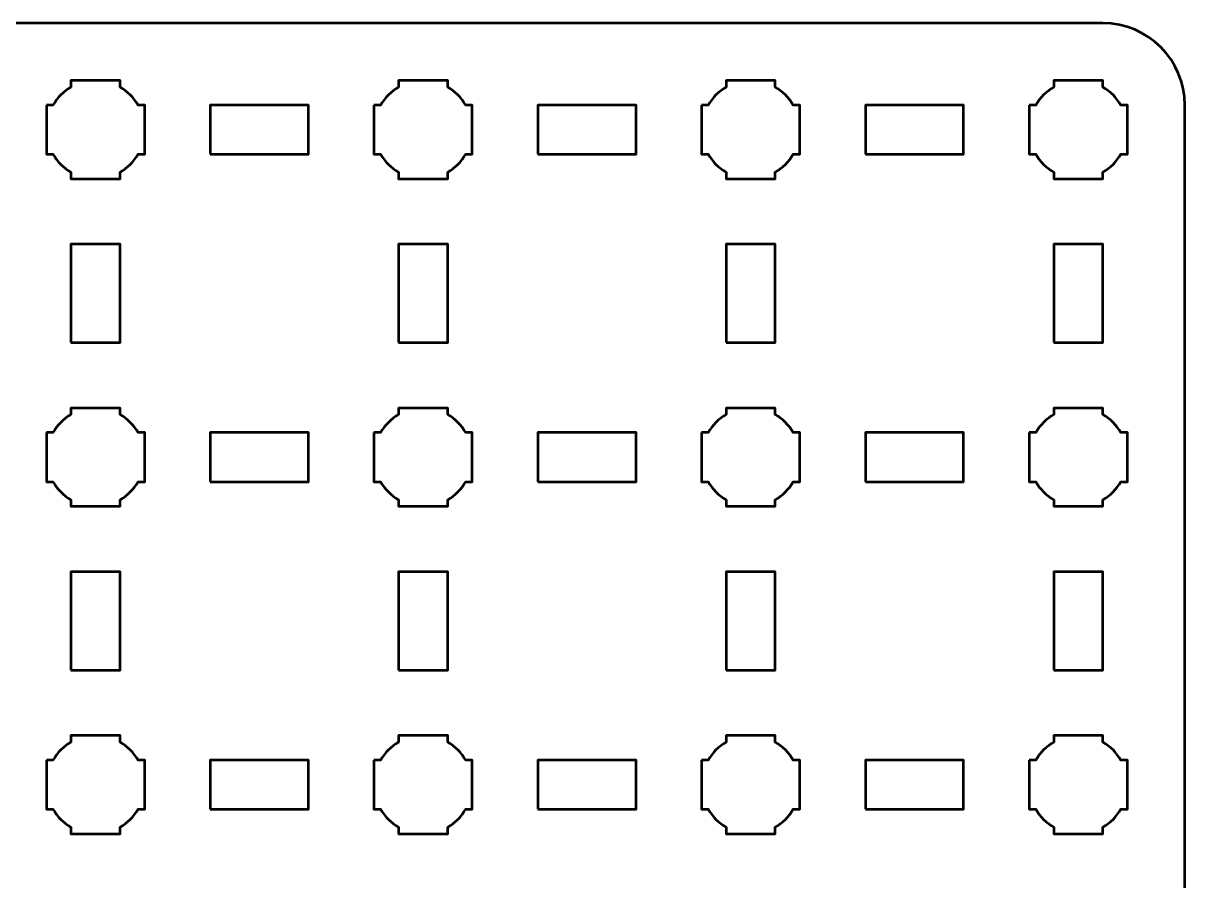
# Model space of a CAD drawing. Header units: centimetres. Extents: x -24.1 to 3.1, y -20.5 to -9.2.
# Drawn here: x -3.94 to 3.15, y -14.44 to -9.2 of the extents above; entities that cross this region are included whole.
import ezdxf

# ---------------------------------------------------------------- set-up
doc = ezdxf.new("R2010")
doc.units = ezdxf.units.CM
doc.header["$MEASUREMENT"] = 0
doc.layers.add('Layer 1', color=7, linetype='Continuous')

msp = doc.modelspace()

# ---------------------------------------------------------------- linework, layer by layer
at = {"layer": 'Layer 1', "lineweight": 53}
for points in [[(-2.8, -10), (-2.2, -10), (-2.2, -9.7), (-2.8, -9.7), (-2.8, -10)], [(-0.8, -10), (-0.2, -10), (-0.2, -9.7), (-0.8, -9.7), (-0.8, -10)], [(1.2, -10), (1.8, -10), (1.8, -9.7), (1.2, -9.7), (1.2, -10)], [(-3.65, -11.15), (-3.35, -11.15), (-3.35, -10.55), (-3.65, -10.55), (-3.65, -11.15)], [(-1.65, -11.15), (-1.35, -11.15), (-1.35, -10.55), (-1.65, -10.55), (-1.65, -11.15)], [(0.35, -11.15), (0.65, -11.15), (0.65, -10.55), (0.35, -10.55), (0.35, -11.15)], [(2.35, -11.15), (2.65, -11.15), (2.65, -10.55), (2.35, -10.55), (2.35, -11.15)], [(-2.8, -12), (-2.2, -12), (-2.2, -11.7), (-2.8, -11.7), (-2.8, -12)], [(-0.8, -12), (-0.2, -12), (-0.2, -11.7), (-0.8, -11.7), (-0.8, -12)], [(1.2, -12), (1.8, -12), (1.8, -11.7), (1.2, -11.7), (1.2, -12)], [(-3.65, -13.15), (-3.35, -13.15), (-3.35, -12.55), (-3.65, -12.55), (-3.65, -13.15)], [(-1.65, -13.15), (-1.35, -13.15), (-1.35, -12.55), (-1.65, -12.55), (-1.65, -13.15)], [(0.35, -13.15), (0.65, -13.15), (0.65, -12.55), (0.35, -12.55), (0.35, -13.15)], [(2.35, -13.15), (2.65, -13.15), (2.65, -12.55), (2.35, -12.55), (2.35, -13.15)], [(-2.8, -14), (-2.2, -14), (-2.2, -13.7), (-2.8, -13.7), (-2.8, -14)], [(-0.8, -14), (-0.2, -14), (-0.2, -13.7), (-0.8, -13.7), (-0.8, -14)], [(1.2, -14), (1.8, -14), (1.8, -13.7), (1.2, -13.7), (1.2, -14)]]:
    msp.add_lwpolyline(points, close=True, dxfattribs=at)
for points, knots in [([(-24.15, -20), (-24.15, -20), (-24.15, -9.7), (-24.15, -9.7), (-24.15, -9.7), (-24.15, -9.42391), (-23.92609, -9.2), (-23.65, -9.2), (-23.65, -9.2), (-23.65, -9.2), (2.65, -9.2), (2.65, -9.2), (2.65, -9.2), (2.92609, -9.2), (3.15, -9.42391), (3.15, -9.7), (3.15, -9.7), (3.15, -9.7), (3.15, -20), (3.15, -20), (3.15, -20), (3.15, -20.27609), (2.92609, -20.5), (2.65, -20.5), (2.65, -20.5), (2.65, -20.5), (-23.65, -20.5), (-23.65, -20.5), (-23.65, -20.5), (-23.92609, -20.5), (-24.15, -20.27609), (-24.15, -20)], [0, 0, 0, 0, 0.125, 0.125, 0.125, 0.125, 0.25, 0.25, 0.25, 0.25, 0.375, 0.375, 0.375, 0.375, 0.5, 0.5, 0.5, 0.5, 0.625, 0.625, 0.625, 0.625, 0.75, 0.75, 0.75, 0.75, 0.875, 0.875, 0.875, 0.875, 1, 1, 1, 1]), ([(-3.8, -9.7), (-3.8, -9.7), (-3.75985, -9.7), (-3.75985, -9.7), (-3.75985, -9.7), (-3.7335, -9.65447), (-3.69553, -9.6165), (-3.65, -9.59015), (-3.65, -9.59015), (-3.65, -9.59015), (-3.65, -9.55), (-3.65, -9.55), (-3.65, -9.55), (-3.65, -9.55), (-3.5, -9.55), (-3.5, -9.55), (-3.5, -9.55), (-3.5, -9.55), (-3.35, -9.55), (-3.35, -9.55), (-3.35, -9.55), (-3.35, -9.55), (-3.35, -9.59015), (-3.35, -9.59015), (-3.35, -9.59015), (-3.30447, -9.6165), (-3.2665, -9.65447), (-3.24015, -9.7), (-3.24015, -9.7), (-3.24015, -9.7), (-3.2, -9.7), (-3.2, -9.7), (-3.2, -9.7), (-3.2, -9.7), (-3.2, -9.85), (-3.2, -9.85), (-3.2, -9.85), (-3.2, -9.85), (-3.2, -10), (-3.2, -10), (-3.2, -10), (-3.2, -10), (-3.24015, -10), (-3.24015, -10), (-3.24015, -10), (-3.2665, -10.04553), (-3.30447, -10.0835), (-3.35, -10.10985), (-3.35, -10.10985), (-3.35, -10.10985), (-3.35, -10.15), (-3.35, -10.15), (-3.35, -10.15), (-3.35, -10.15), (-3.5, -10.15), (-3.5, -10.15), (-3.5, -10.15), (-3.5, -10.15), (-3.65, -10.15), (-3.65, -10.15), (-3.65, -10.15), (-3.65, -10.15), (-3.65, -10.10985), (-3.65, -10.10985), (-3.65, -10.10985), (-3.69553, -10.0835), (-3.7335, -10.04553), (-3.75985, -10), (-3.75985, -10), (-3.75985, -10), (-3.8, -10), (-3.8, -10), (-3.8, -10), (-3.8, -10), (-3.8, -9.85), (-3.8, -9.85), (-3.8, -9.85), (-3.8, -9.85), (-3.8, -9.7), (-3.8, -9.7)], [0, 0, 0, 0, 0.05, 0.05, 0.05, 0.05, 0.1, 0.1, 0.1, 0.1, 0.15, 0.15, 0.15, 0.15, 0.2, 0.2, 0.2, 0.2, 0.25, 0.25, 0.25, 0.25, 0.3, 0.3, 0.3, 0.3, 0.35, 0.35, 0.35, 0.35, 0.4, 0.4, 0.4, 0.4, 0.45, 0.45, 0.45, 0.45, 0.5, 0.5, 0.5, 0.5, 0.55, 0.55, 0.55, 0.55, 0.6, 0.6, 0.6, 0.6, 0.65, 0.65, 0.65, 0.65, 0.7, 0.7, 0.7, 0.7, 0.75, 0.75, 0.75, 0.75, 0.8, 0.8, 0.8, 0.8, 0.85, 0.85, 0.85, 0.85, 0.9, 0.9, 0.9, 0.9, 0.95, 0.95, 0.95, 0.95, 1, 1, 1, 1]), ([(-1.8, -9.7), (-1.8, -9.7), (-1.75985, -9.7), (-1.75985, -9.7), (-1.75985, -9.7), (-1.7335, -9.65447), (-1.69553, -9.6165), (-1.65, -9.59015), (-1.65, -9.59015), (-1.65, -9.59015), (-1.65, -9.55), (-1.65, -9.55), (-1.65, -9.55), (-1.65, -9.55), (-1.5, -9.55), (-1.5, -9.55), (-1.5, -9.55), (-1.5, -9.55), (-1.35, -9.55), (-1.35, -9.55), (-1.35, -9.55), (-1.35, -9.55), (-1.35, -9.59015), (-1.35, -9.59015), (-1.35, -9.59015), (-1.30447, -9.6165), (-1.2665, -9.65447), (-1.24015, -9.7), (-1.24015, -9.7), (-1.24015, -9.7), (-1.2, -9.7), (-1.2, -9.7), (-1.2, -9.7), (-1.2, -9.7), (-1.2, -9.85), (-1.2, -9.85), (-1.2, -9.85), (-1.2, -9.85), (-1.2, -10), (-1.2, -10), (-1.2, -10), (-1.2, -10), (-1.24015, -10), (-1.24015, -10), (-1.24015, -10), (-1.2665, -10.04553), (-1.30447, -10.0835), (-1.35, -10.10985), (-1.35, -10.10985), (-1.35, -10.10985), (-1.35, -10.15), (-1.35, -10.15), (-1.35, -10.15), (-1.35, -10.15), (-1.5, -10.15), (-1.5, -10.15), (-1.5, -10.15), (-1.5, -10.15), (-1.65, -10.15), (-1.65, -10.15), (-1.65, -10.15), (-1.65, -10.15), (-1.65, -10.10985), (-1.65, -10.10985), (-1.65, -10.10985), (-1.69553, -10.0835), (-1.7335, -10.04553), (-1.75985, -10), (-1.75985, -10), (-1.75985, -10), (-1.8, -10), (-1.8, -10), (-1.8, -10), (-1.8, -10), (-1.8, -9.85), (-1.8, -9.85), (-1.8, -9.85), (-1.8, -9.85), (-1.8, -9.7), (-1.8, -9.7)], [0, 0, 0, 0, 0.05, 0.05, 0.05, 0.05, 0.1, 0.1, 0.1, 0.1, 0.15, 0.15, 0.15, 0.15, 0.2, 0.2, 0.2, 0.2, 0.25, 0.25, 0.25, 0.25, 0.3, 0.3, 0.3, 0.3, 0.35, 0.35, 0.35, 0.35, 0.4, 0.4, 0.4, 0.4, 0.45, 0.45, 0.45, 0.45, 0.5, 0.5, 0.5, 0.5, 0.55, 0.55, 0.55, 0.55, 0.6, 0.6, 0.6, 0.6, 0.65, 0.65, 0.65, 0.65, 0.7, 0.7, 0.7, 0.7, 0.75, 0.75, 0.75, 0.75, 0.8, 0.8, 0.8, 0.8, 0.85, 0.85, 0.85, 0.85, 0.9, 0.9, 0.9, 0.9, 0.95, 0.95, 0.95, 0.95, 1, 1, 1, 1]), ([(0.2, -9.7), (0.2, -9.7), (0.24015, -9.7), (0.24015, -9.7), (0.24015, -9.7), (0.2665, -9.65447), (0.30447, -9.6165), (0.35, -9.59015), (0.35, -9.59015), (0.35, -9.59015), (0.35, -9.55), (0.35, -9.55), (0.35, -9.55), (0.35, -9.55), (0.5, -9.55), (0.5, -9.55), (0.5, -9.55), (0.5, -9.55), (0.65, -9.55), (0.65, -9.55), (0.65, -9.55), (0.65, -9.55), (0.65, -9.59015), (0.65, -9.59015), (0.65, -9.59015), (0.69553, -9.6165), (0.7335, -9.65447), (0.75985, -9.7), (0.75985, -9.7), (0.75985, -9.7), (0.8, -9.7), (0.8, -9.7), (0.8, -9.7), (0.8, -9.7), (0.8, -9.85), (0.8, -9.85), (0.8, -9.85), (0.8, -9.85), (0.8, -10), (0.8, -10), (0.8, -10), (0.8, -10), (0.75985, -10), (0.75985, -10), (0.75985, -10), (0.7335, -10.04553), (0.69553, -10.0835), (0.65, -10.10985), (0.65, -10.10985), (0.65, -10.10985), (0.65, -10.15), (0.65, -10.15), (0.65, -10.15), (0.65, -10.15), (0.5, -10.15), (0.5, -10.15), (0.5, -10.15), (0.5, -10.15), (0.35, -10.15), (0.35, -10.15), (0.35, -10.15), (0.35, -10.15), (0.35, -10.10985), (0.35, -10.10985), (0.35, -10.10985), (0.30447, -10.0835), (0.2665, -10.04553), (0.24015, -10), (0.24015, -10), (0.24015, -10), (0.2, -10), (0.2, -10), (0.2, -10), (0.2, -10), (0.2, -9.85), (0.2, -9.85), (0.2, -9.85), (0.2, -9.85), (0.2, -9.7), (0.2, -9.7)], [0, 0, 0, 0, 0.05, 0.05, 0.05, 0.05, 0.1, 0.1, 0.1, 0.1, 0.15, 0.15, 0.15, 0.15, 0.2, 0.2, 0.2, 0.2, 0.25, 0.25, 0.25, 0.25, 0.3, 0.3, 0.3, 0.3, 0.35, 0.35, 0.35, 0.35, 0.4, 0.4, 0.4, 0.4, 0.45, 0.45, 0.45, 0.45, 0.5, 0.5, 0.5, 0.5, 0.55, 0.55, 0.55, 0.55, 0.6, 0.6, 0.6, 0.6, 0.65, 0.65, 0.65, 0.65, 0.7, 0.7, 0.7, 0.7, 0.75, 0.75, 0.75, 0.75, 0.8, 0.8, 0.8, 0.8, 0.85, 0.85, 0.85, 0.85, 0.9, 0.9, 0.9, 0.9, 0.95, 0.95, 0.95, 0.95, 1, 1, 1, 1]), ([(2.2, -9.7), (2.2, -9.7), (2.24015, -9.7), (2.24015, -9.7), (2.24015, -9.7), (2.2665, -9.65447), (2.30447, -9.6165), (2.35, -9.59015), (2.35, -9.59015), (2.35, -9.59015), (2.35, -9.55), (2.35, -9.55), (2.35, -9.55), (2.35, -9.55), (2.5, -9.55), (2.5, -9.55), (2.5, -9.55), (2.5, -9.55), (2.65, -9.55), (2.65, -9.55), (2.65, -9.55), (2.65, -9.55), (2.65, -9.59015), (2.65, -9.59015), (2.65, -9.59015), (2.69553, -9.6165), (2.7335, -9.65447), (2.75985, -9.7), (2.75985, -9.7), (2.75985, -9.7), (2.8, -9.7), (2.8, -9.7), (2.8, -9.7), (2.8, -9.7), (2.8, -9.85), (2.8, -9.85), (2.8, -9.85), (2.8, -9.85), (2.8, -10), (2.8, -10), (2.8, -10), (2.8, -10), (2.75985, -10), (2.75985, -10), (2.75985, -10), (2.7335, -10.04553), (2.69553, -10.0835), (2.65, -10.10985), (2.65, -10.10985), (2.65, -10.10985), (2.65, -10.15), (2.65, -10.15), (2.65, -10.15), (2.65, -10.15), (2.5, -10.15), (2.5, -10.15), (2.5, -10.15), (2.5, -10.15), (2.35, -10.15), (2.35, -10.15), (2.35, -10.15), (2.35, -10.15), (2.35, -10.10985), (2.35, -10.10985), (2.35, -10.10985), (2.30447, -10.0835), (2.2665, -10.04553), (2.24015, -10), (2.24015, -10), (2.24015, -10), (2.2, -10), (2.2, -10), (2.2, -10), (2.2, -10), (2.2, -9.85), (2.2, -9.85), (2.2, -9.85), (2.2, -9.85), (2.2, -9.7), (2.2, -9.7)], [0, 0, 0, 0, 0.05, 0.05, 0.05, 0.05, 0.1, 0.1, 0.1, 0.1, 0.15, 0.15, 0.15, 0.15, 0.2, 0.2, 0.2, 0.2, 0.25, 0.25, 0.25, 0.25, 0.3, 0.3, 0.3, 0.3, 0.35, 0.35, 0.35, 0.35, 0.4, 0.4, 0.4, 0.4, 0.45, 0.45, 0.45, 0.45, 0.5, 0.5, 0.5, 0.5, 0.55, 0.55, 0.55, 0.55, 0.6, 0.6, 0.6, 0.6, 0.65, 0.65, 0.65, 0.65, 0.7, 0.7, 0.7, 0.7, 0.75, 0.75, 0.75, 0.75, 0.8, 0.8, 0.8, 0.8, 0.85, 0.85, 0.85, 0.85, 0.9, 0.9, 0.9, 0.9, 0.95, 0.95, 0.95, 0.95, 1, 1, 1, 1]), ([(-3.8, -11.7), (-3.8, -11.7), (-3.75985, -11.7), (-3.75985, -11.7), (-3.75985, -11.7), (-3.7335, -11.65447), (-3.69553, -11.6165), (-3.65, -11.59015), (-3.65, -11.59015), (-3.65, -11.59015), (-3.65, -11.55), (-3.65, -11.55), (-3.65, -11.55), (-3.65, -11.55), (-3.5, -11.55), (-3.5, -11.55), (-3.5, -11.55), (-3.5, -11.55), (-3.35, -11.55), (-3.35, -11.55), (-3.35, -11.55), (-3.35, -11.55), (-3.35, -11.59015), (-3.35, -11.59015), (-3.35, -11.59015), (-3.30447, -11.6165), (-3.2665, -11.65447), (-3.24015, -11.7), (-3.24015, -11.7), (-3.24015, -11.7), (-3.2, -11.7), (-3.2, -11.7), (-3.2, -11.7), (-3.2, -11.7), (-3.2, -11.85), (-3.2, -11.85), (-3.2, -11.85), (-3.2, -11.85), (-3.2, -12), (-3.2, -12), (-3.2, -12), (-3.2, -12), (-3.24015, -12), (-3.24015, -12), (-3.24015, -12), (-3.2665, -12.04553), (-3.30447, -12.0835), (-3.35, -12.10985), (-3.35, -12.10985), (-3.35, -12.10985), (-3.35, -12.15), (-3.35, -12.15), (-3.35, -12.15), (-3.35, -12.15), (-3.5, -12.15), (-3.5, -12.15), (-3.5, -12.15), (-3.5, -12.15), (-3.65, -12.15), (-3.65, -12.15), (-3.65, -12.15), (-3.65, -12.15), (-3.65, -12.10985), (-3.65, -12.10985), (-3.65, -12.10985), (-3.69553, -12.0835), (-3.7335, -12.04553), (-3.75985, -12), (-3.75985, -12), (-3.75985, -12), (-3.8, -12), (-3.8, -12), (-3.8, -12), (-3.8, -12), (-3.8, -11.85), (-3.8, -11.85), (-3.8, -11.85), (-3.8, -11.85), (-3.8, -11.7), (-3.8, -11.7)], [0, 0, 0, 0, 0.05, 0.05, 0.05, 0.05, 0.1, 0.1, 0.1, 0.1, 0.15, 0.15, 0.15, 0.15, 0.2, 0.2, 0.2, 0.2, 0.25, 0.25, 0.25, 0.25, 0.3, 0.3, 0.3, 0.3, 0.35, 0.35, 0.35, 0.35, 0.4, 0.4, 0.4, 0.4, 0.45, 0.45, 0.45, 0.45, 0.5, 0.5, 0.5, 0.5, 0.55, 0.55, 0.55, 0.55, 0.6, 0.6, 0.6, 0.6, 0.65, 0.65, 0.65, 0.65, 0.7, 0.7, 0.7, 0.7, 0.75, 0.75, 0.75, 0.75, 0.8, 0.8, 0.8, 0.8, 0.85, 0.85, 0.85, 0.85, 0.9, 0.9, 0.9, 0.9, 0.95, 0.95, 0.95, 0.95, 1, 1, 1, 1]), ([(-1.8, -11.7), (-1.8, -11.7), (-1.75985, -11.7), (-1.75985, -11.7), (-1.75985, -11.7), (-1.7335, -11.65447), (-1.69553, -11.6165), (-1.65, -11.59015), (-1.65, -11.59015), (-1.65, -11.59015), (-1.65, -11.55), (-1.65, -11.55), (-1.65, -11.55), (-1.65, -11.55), (-1.5, -11.55), (-1.5, -11.55), (-1.5, -11.55), (-1.5, -11.55), (-1.35, -11.55), (-1.35, -11.55), (-1.35, -11.55), (-1.35, -11.55), (-1.35, -11.59015), (-1.35, -11.59015), (-1.35, -11.59015), (-1.30447, -11.6165), (-1.2665, -11.65447), (-1.24015, -11.7), (-1.24015, -11.7), (-1.24015, -11.7), (-1.2, -11.7), (-1.2, -11.7), (-1.2, -11.7), (-1.2, -11.7), (-1.2, -11.85), (-1.2, -11.85), (-1.2, -11.85), (-1.2, -11.85), (-1.2, -12), (-1.2, -12), (-1.2, -12), (-1.2, -12), (-1.24015, -12), (-1.24015, -12), (-1.24015, -12), (-1.2665, -12.04553), (-1.30447, -12.0835), (-1.35, -12.10985), (-1.35, -12.10985), (-1.35, -12.10985), (-1.35, -12.15), (-1.35, -12.15), (-1.35, -12.15), (-1.35, -12.15), (-1.5, -12.15), (-1.5, -12.15), (-1.5, -12.15), (-1.5, -12.15), (-1.65, -12.15), (-1.65, -12.15), (-1.65, -12.15), (-1.65, -12.15), (-1.65, -12.10985), (-1.65, -12.10985), (-1.65, -12.10985), (-1.69553, -12.0835), (-1.7335, -12.04553), (-1.75985, -12), (-1.75985, -12), (-1.75985, -12), (-1.8, -12), (-1.8, -12), (-1.8, -12), (-1.8, -12), (-1.8, -11.85), (-1.8, -11.85), (-1.8, -11.85), (-1.8, -11.85), (-1.8, -11.7), (-1.8, -11.7)], [0, 0, 0, 0, 0.05, 0.05, 0.05, 0.05, 0.1, 0.1, 0.1, 0.1, 0.15, 0.15, 0.15, 0.15, 0.2, 0.2, 0.2, 0.2, 0.25, 0.25, 0.25, 0.25, 0.3, 0.3, 0.3, 0.3, 0.35, 0.35, 0.35, 0.35, 0.4, 0.4, 0.4, 0.4, 0.45, 0.45, 0.45, 0.45, 0.5, 0.5, 0.5, 0.5, 0.55, 0.55, 0.55, 0.55, 0.6, 0.6, 0.6, 0.6, 0.65, 0.65, 0.65, 0.65, 0.7, 0.7, 0.7, 0.7, 0.75, 0.75, 0.75, 0.75, 0.8, 0.8, 0.8, 0.8, 0.85, 0.85, 0.85, 0.85, 0.9, 0.9, 0.9, 0.9, 0.95, 0.95, 0.95, 0.95, 1, 1, 1, 1]), ([(0.2, -11.7), (0.2, -11.7), (0.24015, -11.7), (0.24015, -11.7), (0.24015, -11.7), (0.2665, -11.65447), (0.30447, -11.6165), (0.35, -11.59015), (0.35, -11.59015), (0.35, -11.59015), (0.35, -11.55), (0.35, -11.55), (0.35, -11.55), (0.35, -11.55), (0.5, -11.55), (0.5, -11.55), (0.5, -11.55), (0.5, -11.55), (0.65, -11.55), (0.65, -11.55), (0.65, -11.55), (0.65, -11.55), (0.65, -11.59015), (0.65, -11.59015), (0.65, -11.59015), (0.69553, -11.6165), (0.7335, -11.65447), (0.75985, -11.7), (0.75985, -11.7), (0.75985, -11.7), (0.8, -11.7), (0.8, -11.7), (0.8, -11.7), (0.8, -11.7), (0.8, -11.85), (0.8, -11.85), (0.8, -11.85), (0.8, -11.85), (0.8, -12), (0.8, -12), (0.8, -12), (0.8, -12), (0.75985, -12), (0.75985, -12), (0.75985, -12), (0.7335, -12.04553), (0.69553, -12.0835), (0.65, -12.10985), (0.65, -12.10985), (0.65, -12.10985), (0.65, -12.15), (0.65, -12.15), (0.65, -12.15), (0.65, -12.15), (0.5, -12.15), (0.5, -12.15), (0.5, -12.15), (0.5, -12.15), (0.35, -12.15), (0.35, -12.15), (0.35, -12.15), (0.35, -12.15), (0.35, -12.10985), (0.35, -12.10985), (0.35, -12.10985), (0.30447, -12.0835), (0.2665, -12.04553), (0.24015, -12), (0.24015, -12), (0.24015, -12), (0.2, -12), (0.2, -12), (0.2, -12), (0.2, -12), (0.2, -11.85), (0.2, -11.85), (0.2, -11.85), (0.2, -11.85), (0.2, -11.7), (0.2, -11.7)], [0, 0, 0, 0, 0.05, 0.05, 0.05, 0.05, 0.1, 0.1, 0.1, 0.1, 0.15, 0.15, 0.15, 0.15, 0.2, 0.2, 0.2, 0.2, 0.25, 0.25, 0.25, 0.25, 0.3, 0.3, 0.3, 0.3, 0.35, 0.35, 0.35, 0.35, 0.4, 0.4, 0.4, 0.4, 0.45, 0.45, 0.45, 0.45, 0.5, 0.5, 0.5, 0.5, 0.55, 0.55, 0.55, 0.55, 0.6, 0.6, 0.6, 0.6, 0.65, 0.65, 0.65, 0.65, 0.7, 0.7, 0.7, 0.7, 0.75, 0.75, 0.75, 0.75, 0.8, 0.8, 0.8, 0.8, 0.85, 0.85, 0.85, 0.85, 0.9, 0.9, 0.9, 0.9, 0.95, 0.95, 0.95, 0.95, 1, 1, 1, 1]), ([(2.2, -11.7), (2.2, -11.7), (2.24015, -11.7), (2.24015, -11.7), (2.24015, -11.7), (2.2665, -11.65447), (2.30447, -11.6165), (2.35, -11.59015), (2.35, -11.59015), (2.35, -11.59015), (2.35, -11.55), (2.35, -11.55), (2.35, -11.55), (2.35, -11.55), (2.5, -11.55), (2.5, -11.55), (2.5, -11.55), (2.5, -11.55), (2.65, -11.55), (2.65, -11.55), (2.65, -11.55), (2.65, -11.55), (2.65, -11.59015), (2.65, -11.59015), (2.65, -11.59015), (2.69553, -11.6165), (2.7335, -11.65447), (2.75985, -11.7), (2.75985, -11.7), (2.75985, -11.7), (2.8, -11.7), (2.8, -11.7), (2.8, -11.7), (2.8, -11.7), (2.8, -11.85), (2.8, -11.85), (2.8, -11.85), (2.8, -11.85), (2.8, -12), (2.8, -12), (2.8, -12), (2.8, -12), (2.75985, -12), (2.75985, -12), (2.75985, -12), (2.7335, -12.04553), (2.69553, -12.0835), (2.65, -12.10985), (2.65, -12.10985), (2.65, -12.10985), (2.65, -12.15), (2.65, -12.15), (2.65, -12.15), (2.65, -12.15), (2.5, -12.15), (2.5, -12.15), (2.5, -12.15), (2.5, -12.15), (2.35, -12.15), (2.35, -12.15), (2.35, -12.15), (2.35, -12.15), (2.35, -12.10985), (2.35, -12.10985), (2.35, -12.10985), (2.30447, -12.0835), (2.2665, -12.04553), (2.24015, -12), (2.24015, -12), (2.24015, -12), (2.2, -12), (2.2, -12), (2.2, -12), (2.2, -12), (2.2, -11.85), (2.2, -11.85), (2.2, -11.85), (2.2, -11.85), (2.2, -11.7), (2.2, -11.7)], [0, 0, 0, 0, 0.05, 0.05, 0.05, 0.05, 0.1, 0.1, 0.1, 0.1, 0.15, 0.15, 0.15, 0.15, 0.2, 0.2, 0.2, 0.2, 0.25, 0.25, 0.25, 0.25, 0.3, 0.3, 0.3, 0.3, 0.35, 0.35, 0.35, 0.35, 0.4, 0.4, 0.4, 0.4, 0.45, 0.45, 0.45, 0.45, 0.5, 0.5, 0.5, 0.5, 0.55, 0.55, 0.55, 0.55, 0.6, 0.6, 0.6, 0.6, 0.65, 0.65, 0.65, 0.65, 0.7, 0.7, 0.7, 0.7, 0.75, 0.75, 0.75, 0.75, 0.8, 0.8, 0.8, 0.8, 0.85, 0.85, 0.85, 0.85, 0.9, 0.9, 0.9, 0.9, 0.95, 0.95, 0.95, 0.95, 1, 1, 1, 1]), ([(-3.8, -13.7), (-3.8, -13.7), (-3.75985, -13.7), (-3.75985, -13.7), (-3.75985, -13.7), (-3.7335, -13.65447), (-3.69553, -13.6165), (-3.65, -13.59015), (-3.65, -13.59015), (-3.65, -13.59015), (-3.65, -13.55), (-3.65, -13.55), (-3.65, -13.55), (-3.65, -13.55), (-3.5, -13.55), (-3.5, -13.55), (-3.5, -13.55), (-3.5, -13.55), (-3.35, -13.55), (-3.35, -13.55), (-3.35, -13.55), (-3.35, -13.55), (-3.35, -13.59015), (-3.35, -13.59015), (-3.35, -13.59015), (-3.30447, -13.6165), (-3.2665, -13.65447), (-3.24015, -13.7), (-3.24015, -13.7), (-3.24015, -13.7), (-3.2, -13.7), (-3.2, -13.7), (-3.2, -13.7), (-3.2, -13.7), (-3.2, -13.85), (-3.2, -13.85), (-3.2, -13.85), (-3.2, -13.85), (-3.2, -14), (-3.2, -14), (-3.2, -14), (-3.2, -14), (-3.24015, -14), (-3.24015, -14), (-3.24015, -14), (-3.2665, -14.04553), (-3.30447, -14.0835), (-3.35, -14.10985), (-3.35, -14.10985), (-3.35, -14.10985), (-3.35, -14.15), (-3.35, -14.15), (-3.35, -14.15), (-3.35, -14.15), (-3.5, -14.15), (-3.5, -14.15), (-3.5, -14.15), (-3.5, -14.15), (-3.65, -14.15), (-3.65, -14.15), (-3.65, -14.15), (-3.65, -14.15), (-3.65, -14.10985), (-3.65, -14.10985), (-3.65, -14.10985), (-3.69553, -14.0835), (-3.7335, -14.04553), (-3.75985, -14), (-3.75985, -14), (-3.75985, -14), (-3.8, -14), (-3.8, -14), (-3.8, -14), (-3.8, -14), (-3.8, -13.85), (-3.8, -13.85), (-3.8, -13.85), (-3.8, -13.85), (-3.8, -13.7), (-3.8, -13.7)], [0, 0, 0, 0, 0.05, 0.05, 0.05, 0.05, 0.1, 0.1, 0.1, 0.1, 0.15, 0.15, 0.15, 0.15, 0.2, 0.2, 0.2, 0.2, 0.25, 0.25, 0.25, 0.25, 0.3, 0.3, 0.3, 0.3, 0.35, 0.35, 0.35, 0.35, 0.4, 0.4, 0.4, 0.4, 0.45, 0.45, 0.45, 0.45, 0.5, 0.5, 0.5, 0.5, 0.55, 0.55, 0.55, 0.55, 0.6, 0.6, 0.6, 0.6, 0.65, 0.65, 0.65, 0.65, 0.7, 0.7, 0.7, 0.7, 0.75, 0.75, 0.75, 0.75, 0.8, 0.8, 0.8, 0.8, 0.85, 0.85, 0.85, 0.85, 0.9, 0.9, 0.9, 0.9, 0.95, 0.95, 0.95, 0.95, 1, 1, 1, 1]), ([(-1.8, -13.7), (-1.8, -13.7), (-1.75985, -13.7), (-1.75985, -13.7), (-1.75985, -13.7), (-1.7335, -13.65447), (-1.69553, -13.6165), (-1.65, -13.59015), (-1.65, -13.59015), (-1.65, -13.59015), (-1.65, -13.55), (-1.65, -13.55), (-1.65, -13.55), (-1.65, -13.55), (-1.5, -13.55), (-1.5, -13.55), (-1.5, -13.55), (-1.5, -13.55), (-1.35, -13.55), (-1.35, -13.55), (-1.35, -13.55), (-1.35, -13.55), (-1.35, -13.59015), (-1.35, -13.59015), (-1.35, -13.59015), (-1.30447, -13.6165), (-1.2665, -13.65447), (-1.24015, -13.7), (-1.24015, -13.7), (-1.24015, -13.7), (-1.2, -13.7), (-1.2, -13.7), (-1.2, -13.7), (-1.2, -13.7), (-1.2, -13.85), (-1.2, -13.85), (-1.2, -13.85), (-1.2, -13.85), (-1.2, -14), (-1.2, -14), (-1.2, -14), (-1.2, -14), (-1.24015, -14), (-1.24015, -14), (-1.24015, -14), (-1.2665, -14.04553), (-1.30447, -14.0835), (-1.35, -14.10985), (-1.35, -14.10985), (-1.35, -14.10985), (-1.35, -14.15), (-1.35, -14.15), (-1.35, -14.15), (-1.35, -14.15), (-1.5, -14.15), (-1.5, -14.15), (-1.5, -14.15), (-1.5, -14.15), (-1.65, -14.15), (-1.65, -14.15), (-1.65, -14.15), (-1.65, -14.15), (-1.65, -14.10985), (-1.65, -14.10985), (-1.65, -14.10985), (-1.69553, -14.0835), (-1.7335, -14.04553), (-1.75985, -14), (-1.75985, -14), (-1.75985, -14), (-1.8, -14), (-1.8, -14), (-1.8, -14), (-1.8, -14), (-1.8, -13.85), (-1.8, -13.85), (-1.8, -13.85), (-1.8, -13.85), (-1.8, -13.7), (-1.8, -13.7)], [0, 0, 0, 0, 0.05, 0.05, 0.05, 0.05, 0.1, 0.1, 0.1, 0.1, 0.15, 0.15, 0.15, 0.15, 0.2, 0.2, 0.2, 0.2, 0.25, 0.25, 0.25, 0.25, 0.3, 0.3, 0.3, 0.3, 0.35, 0.35, 0.35, 0.35, 0.4, 0.4, 0.4, 0.4, 0.45, 0.45, 0.45, 0.45, 0.5, 0.5, 0.5, 0.5, 0.55, 0.55, 0.55, 0.55, 0.6, 0.6, 0.6, 0.6, 0.65, 0.65, 0.65, 0.65, 0.7, 0.7, 0.7, 0.7, 0.75, 0.75, 0.75, 0.75, 0.8, 0.8, 0.8, 0.8, 0.85, 0.85, 0.85, 0.85, 0.9, 0.9, 0.9, 0.9, 0.95, 0.95, 0.95, 0.95, 1, 1, 1, 1]), ([(0.2, -13.7), (0.2, -13.7), (0.24015, -13.7), (0.24015, -13.7), (0.24015, -13.7), (0.2665, -13.65447), (0.30447, -13.6165), (0.35, -13.59015), (0.35, -13.59015), (0.35, -13.59015), (0.35, -13.55), (0.35, -13.55), (0.35, -13.55), (0.35, -13.55), (0.5, -13.55), (0.5, -13.55), (0.5, -13.55), (0.5, -13.55), (0.65, -13.55), (0.65, -13.55), (0.65, -13.55), (0.65, -13.55), (0.65, -13.59015), (0.65, -13.59015), (0.65, -13.59015), (0.69553, -13.6165), (0.7335, -13.65447), (0.75985, -13.7), (0.75985, -13.7), (0.75985, -13.7), (0.8, -13.7), (0.8, -13.7), (0.8, -13.7), (0.8, -13.7), (0.8, -13.85), (0.8, -13.85), (0.8, -13.85), (0.8, -13.85), (0.8, -14), (0.8, -14), (0.8, -14), (0.8, -14), (0.75985, -14), (0.75985, -14), (0.75985, -14), (0.7335, -14.04553), (0.69553, -14.0835), (0.65, -14.10985), (0.65, -14.10985), (0.65, -14.10985), (0.65, -14.15), (0.65, -14.15), (0.65, -14.15), (0.65, -14.15), (0.5, -14.15), (0.5, -14.15), (0.5, -14.15), (0.5, -14.15), (0.35, -14.15), (0.35, -14.15), (0.35, -14.15), (0.35, -14.15), (0.35, -14.10985), (0.35, -14.10985), (0.35, -14.10985), (0.30447, -14.0835), (0.2665, -14.04553), (0.24015, -14), (0.24015, -14), (0.24015, -14), (0.2, -14), (0.2, -14), (0.2, -14), (0.2, -14), (0.2, -13.85), (0.2, -13.85), (0.2, -13.85), (0.2, -13.85), (0.2, -13.7), (0.2, -13.7)], [0, 0, 0, 0, 0.05, 0.05, 0.05, 0.05, 0.1, 0.1, 0.1, 0.1, 0.15, 0.15, 0.15, 0.15, 0.2, 0.2, 0.2, 0.2, 0.25, 0.25, 0.25, 0.25, 0.3, 0.3, 0.3, 0.3, 0.35, 0.35, 0.35, 0.35, 0.4, 0.4, 0.4, 0.4, 0.45, 0.45, 0.45, 0.45, 0.5, 0.5, 0.5, 0.5, 0.55, 0.55, 0.55, 0.55, 0.6, 0.6, 0.6, 0.6, 0.65, 0.65, 0.65, 0.65, 0.7, 0.7, 0.7, 0.7, 0.75, 0.75, 0.75, 0.75, 0.8, 0.8, 0.8, 0.8, 0.85, 0.85, 0.85, 0.85, 0.9, 0.9, 0.9, 0.9, 0.95, 0.95, 0.95, 0.95, 1, 1, 1, 1]), ([(2.2, -13.7), (2.2, -13.7), (2.24015, -13.7), (2.24015, -13.7), (2.24015, -13.7), (2.2665, -13.65447), (2.30447, -13.6165), (2.35, -13.59015), (2.35, -13.59015), (2.35, -13.59015), (2.35, -13.55), (2.35, -13.55), (2.35, -13.55), (2.35, -13.55), (2.5, -13.55), (2.5, -13.55), (2.5, -13.55), (2.5, -13.55), (2.65, -13.55), (2.65, -13.55), (2.65, -13.55), (2.65, -13.55), (2.65, -13.59015), (2.65, -13.59015), (2.65, -13.59015), (2.69553, -13.6165), (2.7335, -13.65447), (2.75985, -13.7), (2.75985, -13.7), (2.75985, -13.7), (2.8, -13.7), (2.8, -13.7), (2.8, -13.7), (2.8, -13.7), (2.8, -13.85), (2.8, -13.85), (2.8, -13.85), (2.8, -13.85), (2.8, -14), (2.8, -14), (2.8, -14), (2.8, -14), (2.75985, -14), (2.75985, -14), (2.75985, -14), (2.7335, -14.04553), (2.69553, -14.0835), (2.65, -14.10985), (2.65, -14.10985), (2.65, -14.10985), (2.65, -14.15), (2.65, -14.15), (2.65, -14.15), (2.65, -14.15), (2.5, -14.15), (2.5, -14.15), (2.5, -14.15), (2.5, -14.15), (2.35, -14.15), (2.35, -14.15), (2.35, -14.15), (2.35, -14.15), (2.35, -14.10985), (2.35, -14.10985), (2.35, -14.10985), (2.30447, -14.0835), (2.2665, -14.04553), (2.24015, -14), (2.24015, -14), (2.24015, -14), (2.2, -14), (2.2, -14), (2.2, -14), (2.2, -14), (2.2, -13.85), (2.2, -13.85), (2.2, -13.85), (2.2, -13.85), (2.2, -13.7), (2.2, -13.7)], [0, 0, 0, 0, 0.05, 0.05, 0.05, 0.05, 0.1, 0.1, 0.1, 0.1, 0.15, 0.15, 0.15, 0.15, 0.2, 0.2, 0.2, 0.2, 0.25, 0.25, 0.25, 0.25, 0.3, 0.3, 0.3, 0.3, 0.35, 0.35, 0.35, 0.35, 0.4, 0.4, 0.4, 0.4, 0.45, 0.45, 0.45, 0.45, 0.5, 0.5, 0.5, 0.5, 0.55, 0.55, 0.55, 0.55, 0.6, 0.6, 0.6, 0.6, 0.65, 0.65, 0.65, 0.65, 0.7, 0.7, 0.7, 0.7, 0.75, 0.75, 0.75, 0.75, 0.8, 0.8, 0.8, 0.8, 0.85, 0.85, 0.85, 0.85, 0.9, 0.9, 0.9, 0.9, 0.95, 0.95, 0.95, 0.95, 1, 1, 1, 1])]:
    msp.add_open_spline(points, degree=3, knots=knots, dxfattribs=at)

doc.saveas('drawing.dxf')
